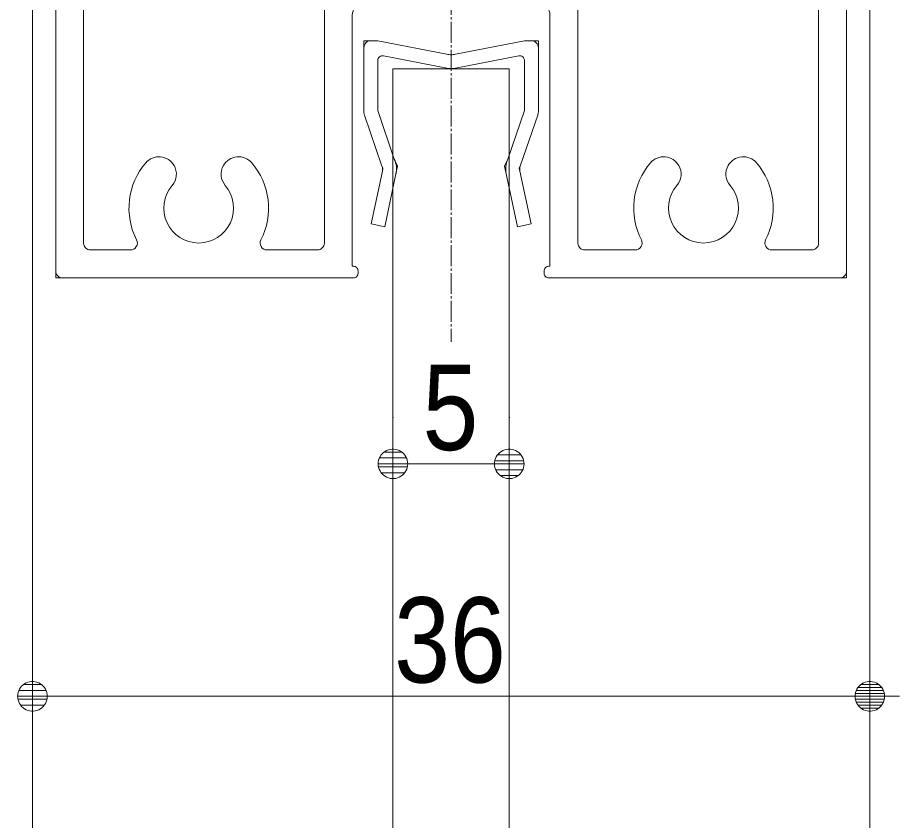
# Model space of a CAD drawing. Units: millimetres, scale not verified. Extents: x -6062 to 6062, y -3045 to 3045.
# Drawn here: x 544.3 to 923.4, y -43.1 to 302.2 of the extents above; entities that cross this region are included whole.
import ezdxf
from ezdxf.enums import TextEntityAlignment as Align

# ---------------------------------------------------------------- set-up
doc = ezdxf.new("R2010")
doc.units = ezdxf.units.MM
doc.header["$LTSCALE"] = 20
doc.linetypes.add('CHAIN2', pattern=[12, 9, -1, 1, -1])
for name, color, linetype, lineweight in [('0-1_0', 7, 'Continuous', 9), ('0-3_3一般', 7, 'Continuous', 9), ('0-4_2寸法-1', 7, 'Continuous', 9)]:
    doc.layers.add(name, color=color, linetype=linetype, lineweight=lineweight)
doc.styles.add('ＭＳ Ｐゴシック', font='')
doc.styles.get('ＭＳ Ｐゴシック').set_extended_font_data('MS PGothic')

# ---------------------------------------------------------------- blocks, each defined once
blk = doc.blocks.new('グループ-11')
at = {"layer": '0-3_3一般', "linetype": 'CHAIN2'}
blk.add_line((50363.7, 19926.8), (50363.7, 3255.3), dxfattribs=at)
blk = doc.blocks.new('グループ-12')
at = {"layer": '0-3_3一般'}
for p, q in [((47063.7, 10804.9), (47103.7, 10804.9)), ((53623.7, 10804.9), (53663.7, 10804.9)), ((46963.7, 10704.9), (46963.7, 3864.9)), ((53523.7, 10704.9), (53523.7, 10304.9)), ((53763.7, 3864.9), (53763.7, 10704.9)), ((51343.7, 10304.9), (53523.7, 10304.9)), ((49543.7, 10024.9), (49543.7, 10144.9)), ((49543.7, 10144.9), (49543.7, 10024.9)), ((51183.7, 10144.9), (51183.7, 10024.9)), ((47605.8, 9964.9), (47603.7, 9964.9)), ((49483.7, 9964.9), (48923.7, 9964.9)), ((51803.7, 9964.9), (51243.7, 9964.9)), ((53123.7, 9964.9), (53121.5, 9964.9)), ((48863.7, 8064.9), (48863.7, 9904.9)), ((51863.7, 9904.9), (51863.7, 8064.9)), ((47203.7, 4104.9), (47203.7, 9564.9)), ((53523.7, 9564.9), (53523.7, 4104.9)), ((48083.9, 9195.1), (48084.1, 9195.1)), ((52643.5, 9195.1), (52643.7, 9195.1)), ((48583.7, 9033.3), (48583.7, 7784.9)), ((52143.7, 9033.3), (52143.7, 7784.9)), ((48923.7, 8004.9), (49483.7, 8004.9)), ((51303.7, 8004.9), (51803.7, 8004.9)), ((49543.7, 7944.9), (49543.7, 7264.9)), ((51183.7, 7884.9), (51183.7, 7264.9)), ((49203.7, 7724.9), (48643.7, 7724.9)), ((49263.7, 6984.9), (49263.7, 7664.9)), ((51463.7, 6984.9), (51463.7, 7664.9)), ((52083.7, 7724.9), (51523.7, 7724.9)), ((51083.7, 7164.9), (49643.7, 7164.9)), ((49363.7, 6884.9), (50103.7, 6884.9)), ((50163.7, 6824.9), (50163.7, 6464.9)), ((50563.7, 6824.9), (50563.7, 6464.9)), ((50623.7, 6884.9), (51363.7, 6884.9)), ((49373.7, 6404.9), (50103.7, 6404.9)), ((50623.7, 6404.9), (51353.7, 6404.9)), ((49273.7, 4104.9), (49273.7, 6304.9)), ((51453.7, 4104.9), (51453.7, 6304.9)), ((49613.7, 6164.9), (51113.7, 6164.9)), ((49513.7, 3904.9), (49513.7, 6064.9)), ((51213.7, 6064.9), (51213.7, 3904.9)), ((47203.7, 4044.9), (47203.9, 4044.9)), ((47263.7, 4044.9), (47605.8, 4044.9)), ((49213.7, 4044.9), (48781.5, 4044.9)), ((51453.7, 4044.9), (51453.9, 4044.9)), ((51945.8, 4044.9), (51513.7, 4044.9)), ((53121.5, 4044.9), (53463.7, 4044.9)), ((49513.7, 3904.9), (49523.7, 3904.9)), ((51213.7, 3904.9), (51203.7, 3904.9)), ((46963.7, 3864.9), (46963.7, 3804.9)), ((47023.7, 3804.9), (46963.7, 3804.9)), ((49523.7, 3804.9), (47023.7, 3804.9)), ((49563.7, 3864.9), (49563.7, 3844.9)), ((51163.7, 3864.9), (51163.7, 3844.9)), ((51163.7, 3804.9), (51163.9, 3804.9)), ((51203.7, 3804.9), (53703.7, 3804.9)), ((53703.7, 3804.9), (53763.7, 3804.9)), ((53763.7, 3864.9), (53763.7, 3804.9))]:
    blk.add_line(p, q, dxfattribs=at)
blk.add_lwpolyline([(47203.7, 10704.9), (47203.7, 10304.9), (49383.7, 10304.9)], dxfattribs=at)
for centre, radius, start, end in [((47063.7, 10704.9), 100, 135, 180), ((47063.7, 10704.9), 100, 90, 135), ((47103.7, 10704.9), 100, 45, 90), ((47103.7, 10704.9), 100, 0, 45), ((53623.7, 10704.9), 100, 135, 180), ((53623.7, 10704.9), 100, 90, 135), ((53663.7, 10704.9), 100, 45, 90), ((53663.7, 10704.9), 100, 0, 45), ((49383.7, 10144.9), 160, 45, 90), ((49383.7, 10144.9), 160, 0, 45), ((51343.7, 10144.9), 160, 135, 180), ((51343.7, 10144.9), 160, 90, 135), ((49483.7, 10024.9), 60, 315, 0), ((51243.7, 10024.9), 60, 180, 225), ((47603.7, 9564.9), 400, 90, 135), ((47605.8, 9904.9), 60, 31.48215, 90), ((47605.8, 9904.9), 60, 332.96431, 31.48215), ((48923.7, 9904.9), 60, 135, 180), ((48923.7, 9904.9), 60, 90, 135), ((49483.7, 10024.9), 60, 270, 315), ((51243.7, 10024.9), 60, 225, 270), ((51803.7, 9904.9), 60, 45, 90), ((51803.7, 9904.9), 60, 0, 45), ((53121.5, 9904.9), 60, 148.51785, 207.03569), ((53121.5, 9904.9), 60, 90, 148.51785), ((53123.7, 9564.9), 400, 45, 90), ((48193.7, 9604.9), 600, 152.96431, 164.24654), ((48193.7, 9604.9), 300, 110.26439, 175.52878), ((48193.7, 9604.9), 300, 45, 110.26439), ((52533.7, 9604.9), 300, 69.73561, 135), ((52533.7, 9604.9), 300, 4.47122, 69.73561), ((52533.7, 9604.9), 600, 15.75346, 27.03569), ((47603.7, 9564.9), 400, 135, 180), ((48193.7, 9604.9), 300, 339.73561, 45), ((52533.7, 9604.9), 300, 135, 200.26439), ((53123.7, 9564.9), 400, 0, 45), ((48193.7, 9604.9), 600, 164.24654, 175.52878), ((52533.7, 9604.9), 600, 4.47122, 15.75346), ((47745, 9640), 150, 175.52878, 265.52878), ((52982.3, 9640), 150, 274.47122, 4.47122), ((47745, 9640), 150, 265.52878, 355.52878), ((52982.3, 9640), 150, 184.47122, 274.47122), ((48193.7, 9604.9), 300, 274.47122, 339.73561), ((52533.7, 9604.9), 300, 200.26439, 265.52878), ((48228.7, 9156.3), 150, 129.73561, 165), ((48228.7, 9156.3), 150, 94.47122, 129.73561), ((52498.6, 9156.3), 150, 50.26439, 85.52878), ((52498.6, 9156.3), 150, 15, 50.26439), ((48228.7, 9156.3), 150, 165, 219.73561), ((52498.6, 9156.3), 150, 320.26439, 15), ((48228.7, 9156.3), 150, 219.73561, 274.47122), ((48193.7, 9604.9), 600, 274.47122, 287.23561), ((48193.7, 9604.9), 600, 287.23561, 300), ((48523.7, 9033.3), 60, 60, 120), ((48523.7, 9033.3), 60, 0, 60), ((52203.7, 9033.3), 60, 120, 180), ((52203.7, 9033.3), 60, 60, 120), ((52533.7, 9604.9), 600, 240, 252.76439), ((52533.7, 9604.9), 600, 252.76439, 265.52878), ((52498.6, 9156.3), 150, 265.52878, 320.26439), ((48923.7, 8064.9), 60, 180, 225), ((51803.7, 8064.9), 60, 315, 0), ((48923.7, 8064.9), 60, 225, 270), ((49483.7, 7944.9), 60, 45, 90), ((49483.7, 7944.9), 60, 0, 45), ((51303.7, 7884.9), 120, 135, 180), ((51303.7, 7884.9), 120, 90, 135), ((51803.7, 8064.9), 60, 270, 315), ((48643.7, 7784.9), 60, 180, 225), ((48643.7, 7784.9), 60, 180, 225), ((48643.7, 7784.9), 60, 225, 270), ((48643.7, 7784.9), 60, 225, 270), ((52083.7, 7784.9), 60, 270, 315), ((52083.7, 7784.9), 60, 270, 315), ((52083.7, 7784.9), 60, 315, 0), ((52083.7, 7784.9), 60, 315, 0), ((49203.7, 7664.9), 60, 45, 90), ((49203.7, 7664.9), 60, 0, 45), ((51523.7, 7664.9), 60, 135, 180), ((51523.7, 7664.9), 60, 90, 135), ((49643.7, 7264.9), 100, 180, 225), ((51083.7, 7264.9), 100, 315, 0), ((49643.7, 7264.9), 100, 225, 270), ((51083.7, 7264.9), 100, 270, 315), ((49363.7, 6984.9), 100, 180, 225), ((51363.7, 6984.9), 100, 315, 0), ((49363.7, 6984.9), 100, 225, 270), ((51363.7, 6984.9), 100, 270, 315), ((50103.7, 6824.9), 60, 45, 90), ((50103.7, 6824.9), 60, 0, 45), ((50623.7, 6824.9), 60, 135, 180), ((50623.7, 6824.9), 60, 90, 135), ((50103.7, 6464.9), 60, 315, 0), ((50623.7, 6464.9), 60, 180, 225), ((49373.7, 6304.9), 100, 135, 180), ((49373.7, 6304.9), 100, 90, 135), ((50103.7, 6464.9), 60, 270, 315), ((50623.7, 6464.9), 60, 225, 270), ((51353.7, 6304.9), 100, 45, 90), ((51353.7, 6304.9), 100, 0, 45), ((49613.7, 6064.9), 100, 90, 135), ((51113.7, 6064.9), 100, 45, 90), ((49613.7, 6064.9), 100, 135, 180), ((51113.7, 6064.9), 100, 0, 45), ((48193.7, 4404.9), 600, 139.47122, 173.25346), ((47851.6, 4697.3), 150, 84.73561, 139.47122), ((47851.6, 4697.3), 150, 30, 84.73561), ((48535.7, 4697.3), 150, 95.26439, 150), ((48535.7, 4697.3), 150, 40.52878, 95.26439), ((48193.7, 4404.9), 600, 6.74654, 40.52878), ((52533.7, 4404.9), 600, 139.47122, 173.25346), ((52191.6, 4697.3), 150, 84.73561, 139.47122), ((52191.6, 4697.3), 150, 30, 84.73561), ((52875.7, 4697.3), 150, 95.26439, 150), ((52875.7, 4697.3), 150, 40.52878, 95.26439), ((52533.7, 4404.9), 600, 6.74654, 40.52878), ((47851.6, 4697.3), 150, 354.73561, 30), ((48535.7, 4697.3), 150, 150, 185.26439), ((52191.6, 4697.3), 150, 354.73561, 30), ((52875.7, 4697.3), 150, 150, 185.26439), ((47851.6, 4697.3), 150, 319.47122, 354.73561), ((48535.7, 4697.3), 150, 185.26439, 220.52878), ((52191.6, 4697.3), 150, 319.47122, 354.73561), ((52875.7, 4697.3), 150, 185.26439, 220.52878), ((48193.7, 4404.9), 300, 139.47122, 204.73561), ((48193.7, 4404.9), 300, 335.26439, 40.52878), ((52533.7, 4404.9), 300, 139.47122, 204.73561), ((52533.7, 4404.9), 300, 335.26439, 40.52878), ((48193.7, 4404.9), 600, 173.25346, 207.0357), ((48193.7, 4404.9), 600, 332.9643, 6.74654), ((52533.7, 4404.9), 600, 173.25346, 207.03569), ((52533.7, 4404.9), 600, 332.96431, 6.74654), ((48193.7, 4404.9), 300, 204.73561, 270), ((48193.7, 4404.9), 300, 270, 335.26439), ((52533.7, 4404.9), 300, 204.73561, 270), ((52533.7, 4404.9), 300, 270, 335.26439), ((47263.7, 4104.9), 60, 180, 225), ((47605.8, 4104.9), 60, 328.51785, 27.0357), ((48781.5, 4104.9), 60, 152.9643, 211.48215), ((49213.7, 4104.9), 60, 315, 0), ((51513.7, 4104.9), 60, 180, 225), ((51945.8, 4104.9), 60, 328.51785, 27.03569), ((53121.5, 4104.9), 60, 152.96431, 211.48215), ((53463.7, 4104.9), 60, 315, 0), ((47263.7, 4104.9), 60, 225, 270), ((47605.8, 4104.9), 60, 270, 328.51785), ((48781.5, 4104.9), 60, 211.48215, 270), ((49213.7, 4104.9), 60, 270, 315), ((51513.7, 4104.9), 60, 225, 270), ((51945.8, 4104.9), 60, 270, 328.51785), ((53121.5, 4104.9), 60, 211.48215, 270), ((53463.7, 4104.9), 60, 270, 315), ((49523.7, 3864.9), 40, 45, 90), ((49523.7, 3864.9), 40, 0, 45), ((51203.7, 3864.9), 40, 135, 180), ((51203.7, 3864.9), 40, 90, 135), ((47023.7, 3864.9), 60, 180, 225), ((47023.7, 3864.9), 60, 225, 270), ((49523.7, 3844.9), 40, 270, 315), ((49523.7, 3844.9), 40, 315, 0), ((51203.7, 3844.9), 40, 180, 225), ((51203.7, 3844.9), 40, 225, 270), ((53703.7, 3864.9), 60, 270, 315), ((53703.7, 3864.9), 60, 315, 0)]:
    blk.add_arc(centre, radius, start, end, dxfattribs=at)
blk = doc.blocks.new('グループ-24')
at = {"layer": '0-3_3一般'}
for p, q in [((49613.7, 5844.9), (49613.7, 5784.9)), ((49613.7, 5844.9), (49673.7, 5844.9)), ((49673.7, 5844.9), (49733.7, 5844.9)), ((50326.3, 5728.4), (49733.7, 5844.9)), ((50401, 5728.4), (50993.7, 5844.9)), ((50993.7, 5844.9), (51053.7, 5844.9)), ((51113.7, 5844.9), (51053.7, 5844.9)), ((51113.7, 5844.9), (51113.7, 5784.9)), ((49613.7, 5231.5), (49613.7, 5784.9)), ((51113.7, 5784.9), (51113.7, 5231.5)), ((50326.3, 5608.4), (49781.1, 5715.9)), ((50401, 5608.4), (50946.2, 5715.9)), ((49733.7, 5244.9), (49733.7, 5676.6)), ((50993.7, 5244.9), (50993.7, 5676.6)), ((49733.7, 5244.9), (49874.9, 4825.8)), ((50852.4, 4825.8), (50993.7, 5244.9)), ((49766.4, 4774.6), (49619.4, 5205.8)), ((51107.9, 5205.8), (50960.9, 4774.6)), ((49903.7, 4764.9), (49874.9, 4825.8)), ((50823.7, 4764.9), (50852.4, 4825.8)), ((49777.9, 4750.2), (49766.4, 4774.6)), ((49777.9, 4750.2), (49772.3, 4723.9)), ((49903.7, 4764.9), (49889.7, 4699)), ((50823.7, 4764.9), (50837.6, 4699)), ((50949.4, 4750.2), (50960.9, 4774.6)), ((50949.4, 4750.2), (50955, 4723.9))]:
    blk.add_line(p, q, dxfattribs=at)
for points in [[(49889.7, 4699), (49793.7, 4244.9), (49676.3, 4269.7), (49772.3, 4723.9)], [(50955, 4723.9), (51051.1, 4269.7), (50933.7, 4244.9), (50837.6, 4699)]]:
    blk.add_lwpolyline(points, dxfattribs=at)
for centre, radius, start, end in [((49673.7, 5784.9), 60, 90, 135), ((51053.7, 5784.9), 60, 45, 90), ((49673.7, 5784.9), 60, 135, 180), ((51053.7, 5784.9), 60, 0, 45), ((49773.7, 5676.6), 40, 129.6175, 180), ((49773.7, 5676.6), 40, 79.23499, 129.6175), ((50363.7, 5924.9), 200, 259.23499, 264.6175), ((50363.7, 5924.9), 200, 264.6175, 270), ((50363.7, 5924.9), 200, 270, 275.3825), ((50363.7, 5924.9), 200, 275.3825, 280.76501), ((50953.7, 5676.6), 40, 50.3825, 100.76501), ((50953.7, 5676.6), 40, 0, 50.3825), ((50363.7, 5804.9), 200, 259.23499, 264.6175), ((50363.7, 5804.9), 200, 264.6175, 270), ((50363.7, 5804.9), 200, 270, 275.3825), ((50363.7, 5804.9), 200, 275.3825, 280.76501), ((49673.7, 5231.5), 60, 180, 192.63886), ((51053.7, 5231.5), 60, 347.36114, 0), ((49673.7, 5231.5), 60, 192.63886, 205.27772), ((51053.7, 5231.5), 60, 334.72228, 347.36114), ((49694.1, 4740.4), 200, 6.66677, 25.27772), ((51033.3, 4740.4), 200, 154.72228, 173.33323), ((49694.1, 4740.4), 80, 6.66677, 25.27772), ((49694.1, 4740.4), 80, 348.05582, 6.66677), ((49694.1, 4740.4), 200, 348.05582, 6.66677), ((51033.3, 4740.4), 200, 173.33323, 191.94418), ((51033.3, 4740.4), 80, 173.33323, 191.94418), ((51033.3, 4740.4), 80, 154.72228, 173.33323)]:
    blk.add_arc(centre, radius, start, end, dxfattribs=at)
blk = doc.blocks.new('グループ-27')
at = {"layer": '0-3_3一般'}
for p, q in [((49863.7, 5604.9), (49863.7, -32200)), ((50863.7, 5604.9), (49863.7, 5604.9)), ((50863.7, -32200), (50863.7, 5604.9))]:
    blk.add_line(p, q, dxfattribs=at)
blk.add_lwpolyline([(53963.7, 10804.9), (53963.7, -37400), (46763.7, -37400), (46763.7, 10804.9)], close=True, dxfattribs=at)
blk = doc.blocks.new('グループ-36')
at = {"layer": '0-3_3一般'}
for name in ['グループ-11', 'グループ-27', 'グループ-12', 'グループ-24']:
    blk.add_blockref(name, (0, 0), dxfattribs=at)
blk = doc.blocks.new('グループ-37')
at = {"layer": '0-3_3一般'}
blk.add_blockref('グループ-36', (0, 0), dxfattribs=at)
blk = doc.blocks.new('_Dot')
at = {"layer": '0-1_0'}
for p, q in [((7.99, 6), (-7.99, 6)), ((-10, 0), (-20, 0)), ((9.78, 2), (-9.78, 2)), ((9.16, -3.98), (-9.16, -3.98)), ((6, -7.98), (-6, -7.98))]:
    blk.add_line(p, q, dxfattribs=at)
for points in [[(10, 0), (9.92, 1.25), (9.69, 2.49), (9.3, 3.68), (8.76, 4.82), (8.09, 5.88), (7.29, 6.85), (6.37, 7.71), (5.36, 8.44), (4.26, 9.05), (3.09, 9.51), (1.87, 9.82), (0.63, 9.98), (-0.63, 9.98), (-1.87, 9.82), (-3.09, 9.51), (-4.26, 9.05), (-5.36, 8.44), (-6.37, 7.71), (-7.29, 6.85), (-8.09, 5.88), (-8.76, 4.82), (-9.3, 3.68), (-9.69, 2.49), (-9.92, 1.25), (-10, 0), (0, 0)], [(-10, 0), (-9.92, -1.25), (-9.69, -2.49), (-9.3, -3.68), (-8.76, -4.82), (-8.09, -5.88), (-7.29, -6.85), (-6.37, -7.71), (-5.36, -8.44), (-4.26, -9.05), (-3.09, -9.51), (-1.87, -9.82), (-0.63, -9.98), (0.63, -9.98), (1.87, -9.82), (3.09, -9.51), (4.26, -9.05), (5.36, -8.44), (6.37, -7.71), (7.29, -6.85), (8.09, -5.88), (8.76, -4.82), (9.3, -3.68), (9.69, -2.49), (9.92, -1.25), (10, 0), (0, 0)]]:
    blk.add_lwpolyline(points, close=True, dxfattribs=at)

msp = doc.modelspace()

# ---------------------------------------------------------------- linework, layer by layer
at = {"layer": '0-4_2寸法-1'}
for p, q in [((705.68, 130.25), (705.88, 130.25)), ((755.68, 130.25), (755.88, 130.25)), ((742.97, 110.25), (718.4, 110.25)), ((550.68, 30.25), (550.88, 30.25)), ((910.68, 30.25), (910.88, 30.25)), ((910.68, 30.25), (910.88, 30.25)), ((897.97, 10.25), (563.4, 10.25))]:
    msp.add_line(p, q, dxfattribs=at)

# ---------------------------------------------------------------- block references
at = {"layer": '0-3_3一般', "xscale": 0.05, "yscale": 0.05}
msp.add_blockref('グループ-37', (-1787.5, 0), dxfattribs=at)
at = {"layer": '0-4_2寸法-1', "xscale": 0.6356201, "yscale": 0.6356201, "rotation": 180}
for p in [(705.68, 110.25), (550.68, 10.25), (910.68, 10.25)]:
    msp.add_blockref('_Dot', p, dxfattribs=at)
at = {"layer": '0-4_2寸法-1', "xscale": 0.6356201, "yscale": 0.6356201}
for p in [(755.68, 110.25), (910.68, 10.25)]:
    msp.add_blockref('_Dot', p, dxfattribs=at)

# ---------------------------------------------------------------- texts
at = {"layer": '0-4_2寸法-1', "style": 'ＭＳ Ｐゴシック', "width": 0.9}
for s, p in [('5', (718.39, 105.19)), ('36', (706.19, 5.19))]:
    msp.add_text(s, height=36.66, dxfattribs=at).set_placement(p, align=Align.BOTTOM_LEFT)

doc.saveas('drawing.dxf')
